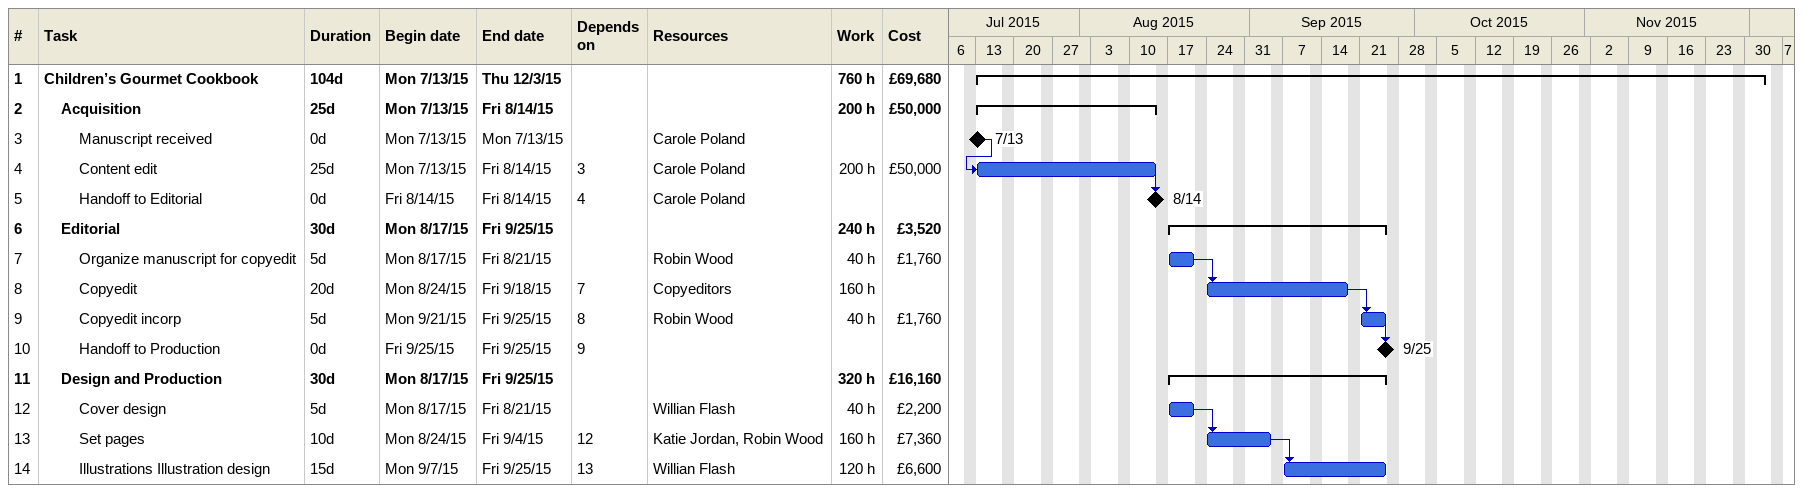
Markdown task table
| ID | Level | Task | Duration | Start | Finish | Predecessors | Resources | Work (h) | Cost (£) |
|---|---|---|---|---|---|---|---|---|---|
| 1 | 1 | **Children’s Gourmet Cookbook** | 104d | 2015-07-13 | 2015-12-03 |  |  | 760 | 69680 |
| 2 | 2 | **Acquisition** | 25d | 2015-07-13 | 2015-08-14 |  |  | 200 | 50000 |
| 3 | 3 | Manuscript received | 0d | 2015-07-13 | 2015-07-13 |  | Carole Poland |  |  |
| 4 | 3 | Content edit | 25d | 2015-07-13 | 2015-08-14 | 3 | Carole Poland | 200 | 50000 |
| 5 | 3 | Handoff to Editorial | 0d | 2015-08-14 | 2015-08-14 | 4 | Carole Poland |  |  |
| 6 | 2 | **Editorial** | 30d | 2015-08-17 | 2015-09-25 |  |  | 240 | 3520 |
| 7 | 3 | Organize manuscript for copyedit | 5d | 2015-08-17 | 2015-08-21 |  | Robin Wood | 40 | 1760 |
| 8 | 3 | Copyedit | 20d | 2015-08-24 | 2015-09-18 | 7 | Copyeditors | 160 |  |
| 9 | 3 | Copyedit incorp | 5d | 2015-09-21 | 2015-09-25 | 8 | Robin Wood | 40 | 1760 |
| 10 | 3 | Handoff to Production | 0d | 2015-09-25 | 2015-09-25 | 9 |  |  |  |
| 11 | 2 | **Design and Production** | 30d | 2015-08-17 | 2015-09-25 |  |  | 320 | 16160 |
| 12 | 3 | Cover design | 5d | 2015-08-17 | 2015-08-21 |  | Willian Flash | 40 | 2200 |
| 13 | 3 | Set pages | 10d | 2015-08-24 | 2015-09-04 | 12 | Katie Jordan, Robin Wood | 160 | 7360 |
| 14 | 3 | Illustrations Illustration design | 15d | 2015-09-07 | 2015-09-25 | 13 | Willian Flash | 120 | 6600 |
